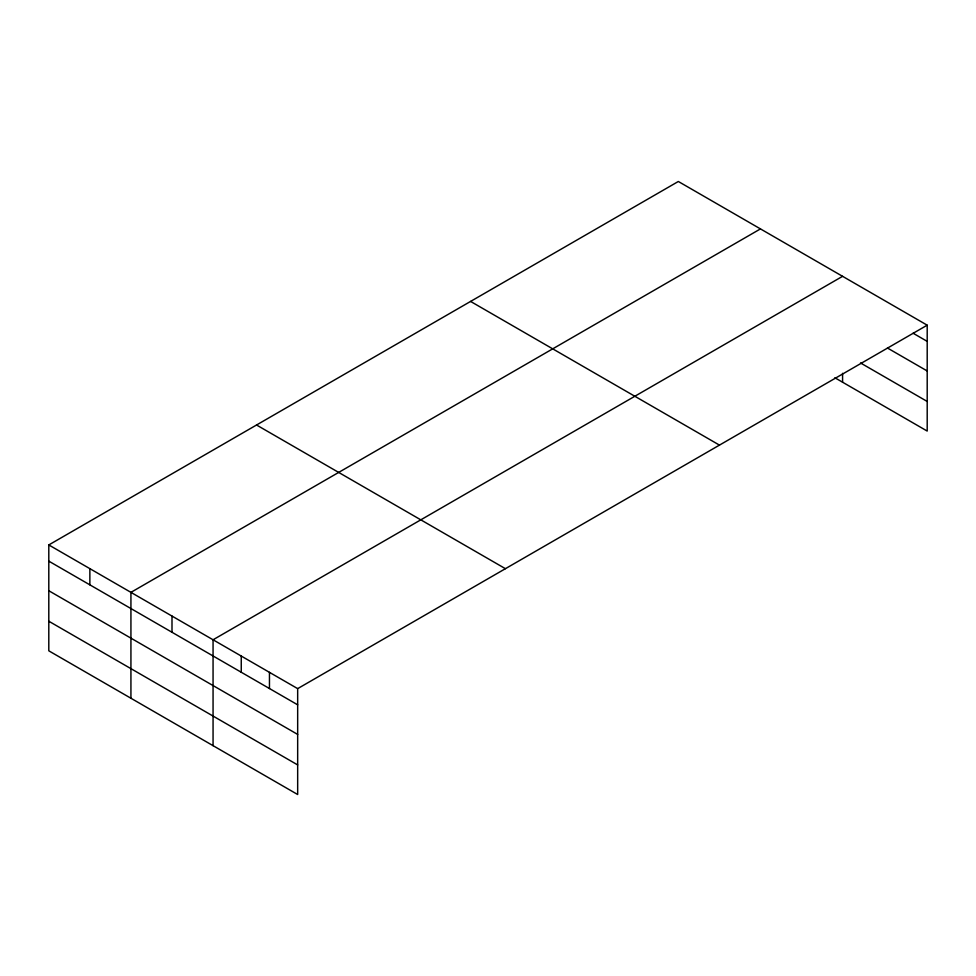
<?xml version="1.0" encoding="UTF-8"?>
<svg xmlns="http://www.w3.org/2000/svg" width="976" height="976" viewBox="0 0 976 976"><rect width="100%" height="100%" fill="white"/><g stroke="black" fill="none" stroke-linecap="round" stroke-linejoin="round"><path stroke-width="1.46" d="M927.2 325.179L678.332 181.487L48.8 544.937L48.8 650.821L297.668 794.513L297.668 688.629L927.2 325.179L927.2 431.063L834.883 377.761M760.45 228.909L130.93 592.359L130.93 698.243M842.581 276.318L213.061 639.78L213.061 745.664M913.097 333.219L927.2 341.368M887.452 348.017L927.2 370.965M860.527 362.962L927.2 401.453M470.578 301.425L719.458 445.117M256.542 424.999L505.422 568.691M48.8 544.937L297.668 688.629M48.8 561.139L297.668 704.818M48.8 590.736L297.668 734.416M48.8 621.224L297.668 764.916M842.581 373.32L842.581 382.202M269.461 672.342L269.461 688.531M241.255 656.055L241.255 672.244M171.996 616.063L171.996 632.253M89.865 568.654L89.865 584.844"/></g></svg>
